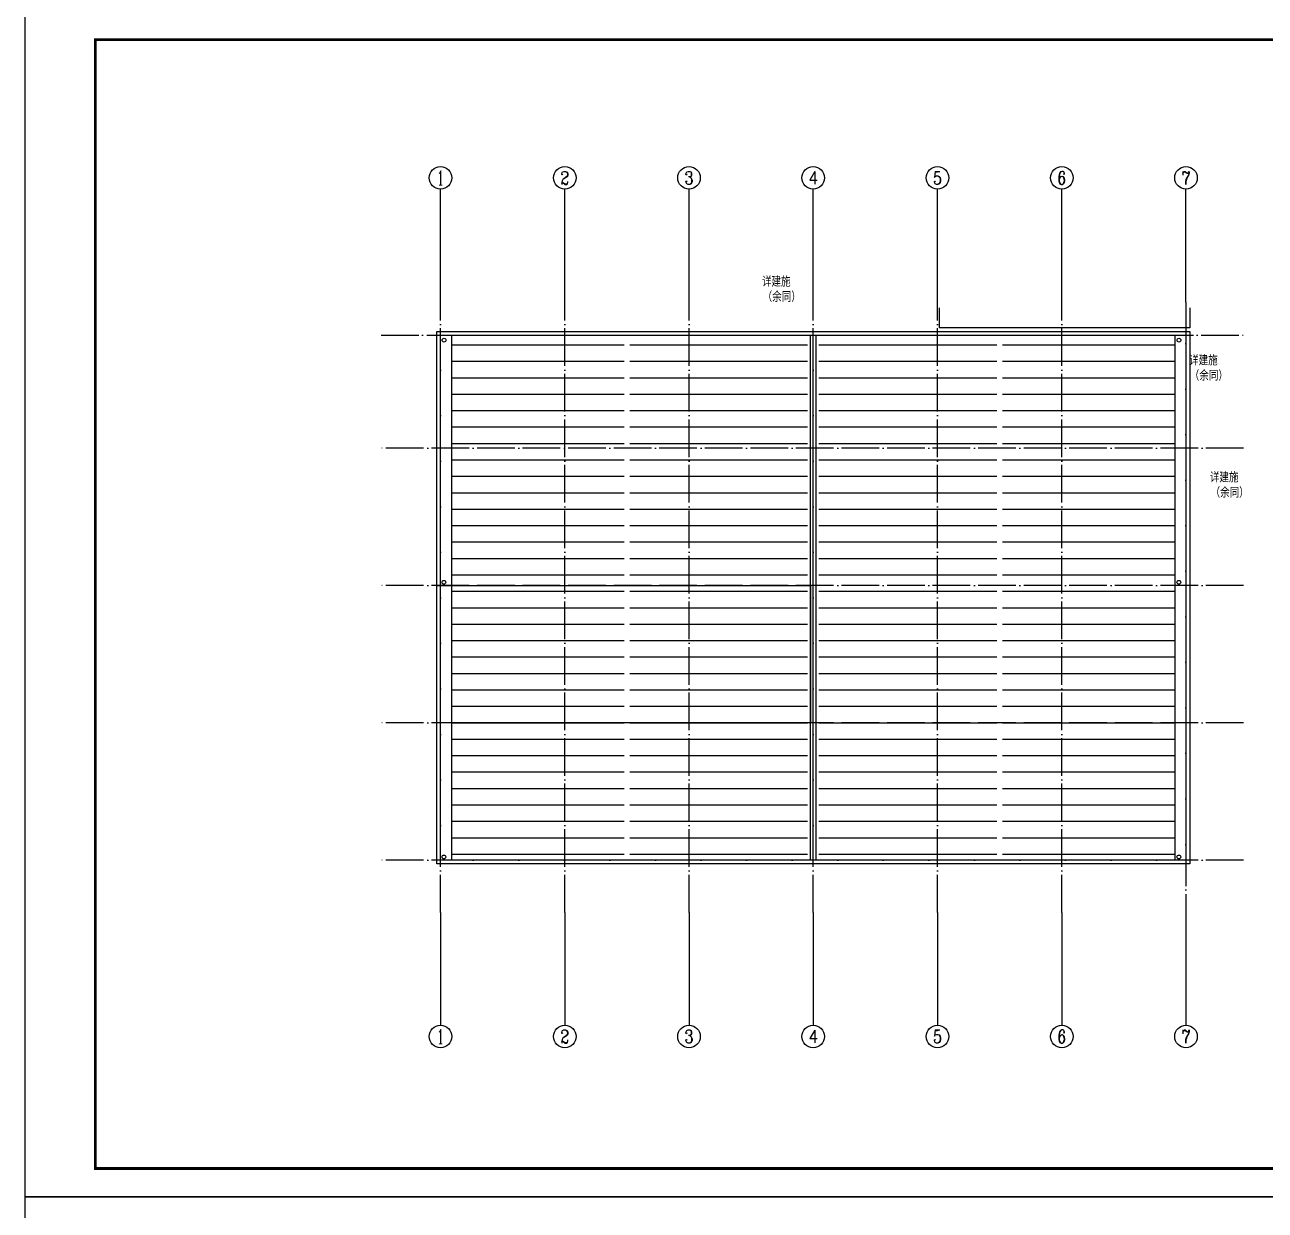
# Model space of a CAD drawing. Extents: x 185245 to 2288779, y -19957 to 815000.
# Drawn here: x 1962998 to 2028887, y 471250 to 534250 of the extents above; entities that cross this region are included whole.
import ezdxf
from ezdxf.enums import TextEntityAlignment as Align

# ---------------------------------------------------------------- set-up
doc = ezdxf.new("R2010")
doc.units = 0
doc.header["$LTSCALE"] = 1000
doc.header["$MEASUREMENT"] = 0
doc.linetypes.add('DOTE', pattern=[2.42, 2, -0.2, 0.02, -0.2])
for name, color, linetype in [('AXIS', 3, 'Continuous'), ('AXIS_TEXT', 7, 'Continuous'), ('DOTE', 1, 'Continuous'), ('PUB_TEXT', 7, 'Continuous'), ('PUB_TITLE', 4, 'Continuous'), ('屋面', 42, 'Continuous'), ('建筑外', 2, 'Continuous'), ('线', 150, 'Continuous')]:
    doc.layers.add(name, color=color, linetype=linetype)
doc.styles.add('_TCH_AXIS', font='COMPLEX', dxfattribs={"bigfont": 'GBCBIG'})
doc.styles.add('_TCH_DIM', font='SIMPLEX', dxfattribs={"bigfont": 'GBCBIG'})
doc.styles.add('COMPLEX', font='COMPLEX')

# ---------------------------------------------------------------- blocks, each defined once
blk = doc.blocks.new('_AXISO')
blk.add_circle((0, 0), 0.5)
at = {"layer": 'AXIS_TEXT', "style": 'COMPLEX', "width": 1.041667}
blk.add_attdef('A', text='', height=0.56, dxfattribs=at).set_placement((-0.25, -0.28), (0.25, -0.28), align=Align.FIT)

msp = doc.modelspace()

# ---------------------------------------------------------------- hatches: boundary and pattern name
at = {"layer": '屋面'}
h = msp.add_hatch(dxfattribs=at)
h.set_pattern_fill('ANSI31', color=251, scale=550, angle=135, style=0)
h.set_pattern_definition([(180, (1185389.1, 98141.3), (-1e-13, -873.125), [])])
h.paths.add_polyline_path([(1994830, 517752.7), (1985680, 517752.7), (1985680, 489852.7), (1994830, 489852.7)])
h.paths.add_polyline_path([(2004580, 517752.7), (1995130, 517752.7), (1995130, 489852.7), (2004580, 489852.7)])
h.paths.add_polyline_path([(2005180, 489852.7), (2014630, 489852.7), (2014630, 517752.7), (2005180, 517752.7)])
h.paths.add_polyline_path([(2014930, 489852.7), (2024080, 489852.7), (2024080, 517752.7), (2014930, 517752.7)])

# ---------------------------------------------------------------- linework, layer by layer
msp.add_lwpolyline([(1984880, 504452.7), (2004730, 504452.7), (2004730, 497152.7), (1984880, 497152.7)], close=True)
for centre in [(1985266.6, 517488.6), (2024308.2, 517488.6), (1985259.5, 504621.9), (2024301.1, 504621.9), (1985259.5, 490021.9), (2024301.1, 490021.9)]:
    msp.add_circle(centre, 100)
at = {"layer": 'AXIS'}
for p, q in [((1985080, 519512.2), (1985080, 525512.2)), ((1991680, 519512.2), (1991680, 525512.2)), ((1998280, 519512.2), (1998280, 525512.2)), ((2004880, 519512.2), (2004880, 525512.2)), ((2011480, 519512.2), (2011480, 525512.2)), ((2018080, 519512.2), (2018080, 525512.2)), ((2024680, 519512.2), (2024680, 525512.2)), ((1985080, 487079.5), (1985080, 481079.5)), ((1991680, 487079.5), (1991680, 481079.5)), ((1998280, 487079.5), (1998280, 481079.5)), ((2004880, 487079.5), (2004880, 481079.5)), ((2011480, 487079.5), (2011480, 481079.5)), ((2018080, 487079.5), (2018080, 481079.5)), ((2024680, 487079.5), (2024680, 481079.5))]:
    msp.add_line(p, q, dxfattribs=at)
at = {"layer": 'DOTE', "color": 25, "linetype": 'DOTE'}
for p, q in [((1985080, 487079.5), (1985080, 519512.2)), ((1991680, 487079.5), (1991680, 519512.2)), ((1998280, 487079.5), (1998280, 519512.2)), ((2004880, 487079.5), (2004880, 519512.2)), ((2011480, 487079.5), (2011480, 519512.2)), ((2018080, 487079.5), (2018080, 519512.2)), ((2024680, 519512.2), (2024680, 487079.5)), ((1981930.3, 517752.7), (2027740.8, 517752.7)), ((2027740.8, 511752.7), (1981930.3, 511752.7)), ((2027740.8, 504452.7), (1981930.3, 504452.7)), ((2027740.8, 497152.7), (1981930.3, 497152.7)), ((2027740.8, 489852.7), (1981930.3, 489852.7))]:
    msp.add_line(p, q, dxfattribs=at)
at = {"layer": 'PUB_TITLE', "elevation": 0}
for points in [[(1962998, 471962.7), (2052098, 471962.7), (2052098, 534962.7), (1962998, 534962.7)], [(1962998, 408962.7), (2096798, 408962.7), (2096798, 471962.7), (1962998, 471962.7)]]:
    msp.add_lwpolyline(points, close=True, dxfattribs=at)
at = {"layer": 'PUB_TITLE', "const_width": 150, "elevation": 0}
msp.add_lwpolyline([(1966748, 473462.7), (2050598, 473462.7), (2050598, 533462.7), (1966748, 533462.7)], close=True, dxfattribs=at)
at = {"layer": '建筑外'}
msp.add_lwpolyline([(2024880, 519200.5), (2024880, 518152.7), (2011580, 518152.7), (2011580, 519200.5)], dxfattribs=at)
at = {"layer": '线', "color": 251}
msp.add_line((1985080, 489852.7), (1985080, 517752.7), dxfattribs=at)
msp.add_line((1985080, 489852.7), (1985080, 517752.7), dxfattribs=at)
at = {"layer": '线', "color": 142}
for p, q in [((2004730, 489852.7), (2004730, 517752.7)), ((2004880, 489852.7), (2004880, 517752.7)), ((2005030, 489852.7), (2005030, 517752.7))]:
    msp.add_line(p, q, dxfattribs=at)
at = {"layer": '线', "color": 0}
for points in [[(1984880, 517952.7), (2024880, 517952.7), (2024880, 489652.7), (1984880, 489652.7)], [(1985080, 517752.7), (2024680, 517752.7), (2024680, 489852.7), (1985080, 489852.7)]]:
    msp.add_lwpolyline(points, close=True, dxfattribs=at)
at = {"layer": '线', "color": 142}
for points in [[(1985080, 489852.7), (1985080, 517752.7)], [(1985680, 489852.7), (1985680, 517752.7)], [(2024080, 517752.7), (2024080, 489852.7)], [(2024680, 517752.7), (2024680, 489852.7)]]:
    msp.add_lwpolyline(points, dxfattribs=at)

# ---------------------------------------------------------------- block references
at = {"layer": 'AXIS'}
ref = msp.add_blockref('_AXISO', (1985080, 526112.2), dxfattribs=dict(at, xscale=1200, yscale=1200, zscale=1200))
ref.add_attrib('A', '1', dxfattribs={"layer": 'AXIS_TEXT', "height": 772.1, "style": '_TCH_AXIS'}).set_placement((1984914.5, 525726.2), (1985245.4, 525726.2), align=Align.FIT)
ref = msp.add_blockref('_AXISO', (1991680, 526112.2), dxfattribs=dict(at, xscale=1200, yscale=1200, zscale=1200))
ref.add_attrib('A', '2', dxfattribs={"layer": 'AXIS_TEXT', "height": 698.9, "style": '_TCH_AXIS'}).set_placement((1991447, 525762.8), (1991912.9, 525762.8), align=Align.FIT)
ref = msp.add_blockref('_AXISO', (1998280, 526112.2), dxfattribs=dict(at, xscale=1200, yscale=1200, zscale=1200))
ref.add_attrib('A', '3', dxfattribs={"layer": 'AXIS_TEXT', "height": 698.9, "style": '_TCH_AXIS'}).set_placement((1998047, 525762.8), (1998512.9, 525762.8), align=Align.FIT)
ref = msp.add_blockref('_AXISO', (2004880, 526112.2), dxfattribs=dict(at, xscale=1200, yscale=1200, zscale=1200))
ref.add_attrib('A', '4', dxfattribs={"layer": 'AXIS_TEXT', "height": 668.2, "style": '_TCH_AXIS'}).set_placement((2004625.4, 525778.2), (2005134.5, 525778.2), align=Align.FIT)
ref = msp.add_blockref('_AXISO', (2011480, 526112.2), dxfattribs=dict(at, xscale=1200, yscale=1200, zscale=1200))
ref.add_attrib('A', '5', dxfattribs={"layer": 'AXIS_TEXT', "height": 698.9, "style": '_TCH_AXIS'}).set_placement((2011247, 525762.8), (2011712.9, 525762.8), align=Align.FIT)
ref = msp.add_blockref('_AXISO', (2018080, 526112.2), dxfattribs=dict(at, xscale=1200, yscale=1200, zscale=1200))
ref.add_attrib('A', '6', dxfattribs={"layer": 'AXIS_TEXT', "height": 698.9, "style": '_TCH_AXIS'}).set_placement((2017847, 525762.8), (2018312.9, 525762.8), align=Align.FIT)
ref = msp.add_blockref('_AXISO', (2024680, 526112.2), dxfattribs=dict(at, xscale=1200, yscale=1200, zscale=1200))
ref.add_attrib('A', '7', dxfattribs={"layer": 'AXIS_TEXT', "height": 698.9, "style": '_TCH_AXIS'}).set_placement((2024447, 525762.8), (2024912.9, 525762.8), align=Align.FIT)
ref = msp.add_blockref('_AXISO', (1985080, 480479.5), dxfattribs=dict(at, xscale=1200, yscale=1200, zscale=1200))
ref.add_attrib('A', '1', dxfattribs={"layer": 'AXIS_TEXT', "height": 772.1, "style": '_TCH_AXIS'}).set_placement((1984914.5, 480093.4), (1985245.4, 480093.4), align=Align.FIT)
ref = msp.add_blockref('_AXISO', (1991680, 480479.5), dxfattribs=dict(at, xscale=1200, yscale=1200, zscale=1200))
ref.add_attrib('A', '2', dxfattribs={"layer": 'AXIS_TEXT', "height": 698.9, "style": '_TCH_AXIS'}).set_placement((1991447, 480130), (1991912.9, 480130), align=Align.FIT)
ref = msp.add_blockref('_AXISO', (1998280, 480479.5), dxfattribs=dict(at, xscale=1200, yscale=1200, zscale=1200))
ref.add_attrib('A', '3', dxfattribs={"layer": 'AXIS_TEXT', "height": 698.9, "style": '_TCH_AXIS'}).set_placement((1998047, 480130), (1998512.9, 480130), align=Align.FIT)
ref = msp.add_blockref('_AXISO', (2004880, 480479.5), dxfattribs=dict(at, xscale=1200, yscale=1200, zscale=1200))
ref.add_attrib('A', '4', dxfattribs={"layer": 'AXIS_TEXT', "height": 668.2, "style": '_TCH_AXIS'}).set_placement((2004625.4, 480145.4), (2005134.5, 480145.4), align=Align.FIT)
ref = msp.add_blockref('_AXISO', (2011480, 480479.5), dxfattribs=dict(at, xscale=1200, yscale=1200, zscale=1200))
ref.add_attrib('A', '5', dxfattribs={"layer": 'AXIS_TEXT', "height": 698.9, "style": '_TCH_AXIS'}).set_placement((2011247, 480130), (2011712.9, 480130), align=Align.FIT)
ref = msp.add_blockref('_AXISO', (2018080, 480479.5), dxfattribs=dict(at, xscale=1200, yscale=1200, zscale=1200))
ref.add_attrib('A', '6', dxfattribs={"layer": 'AXIS_TEXT', "height": 698.9, "style": '_TCH_AXIS'}).set_placement((2017847, 480130), (2018312.9, 480130), align=Align.FIT)
ref = msp.add_blockref('_AXISO', (2024680, 480479.5), dxfattribs=dict(at, xscale=1200, yscale=1200, zscale=1200))
ref.add_attrib('A', '7', dxfattribs={"layer": 'AXIS_TEXT', "height": 698.9, "style": '_TCH_AXIS'}).set_placement((2024447, 480130), (2024912.9, 480130), align=Align.FIT)

# ---------------------------------------------------------------- texts
at = {"layer": 'PUB_TEXT', "style": '_TCH_DIM'}
for s, p in [('详建施', (2002158, 520334.5)), ('（余同）', (2002194.8, 519528)), ('详建施', (2024844.1, 516149.6)), ('（余同）', (2024880.8, 515343.1)), ('详建施', (2025950.8, 509933.2)), ('（余同）', (2025987.6, 509126.7))]:
    msp.add_text(s, height=506.38, dxfattribs=at).set_placement(p)

doc.saveas('drawing.dxf')
